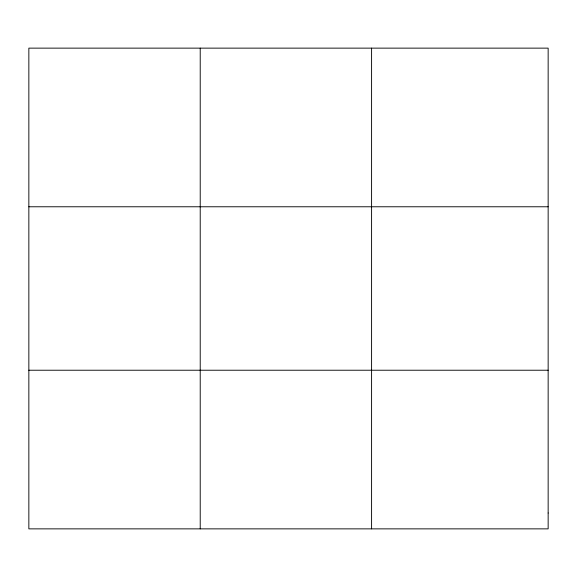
<?xml version="1.0" encoding="UTF-8"?>
<svg xmlns="http://www.w3.org/2000/svg" width="577" height="577" viewBox="0 0 577 577"><rect width="100%" height="100%" fill="white"/><g stroke="black" fill="none" stroke-linecap="round" stroke-linejoin="round"><path stroke-width="0.87" d="M200.219 48.136L200.219 528.864M371.588 48.136L371.588 528.864M28.85 206.775L548.15 206.775M28.85 370.225L548.15 370.225M548.15 513.003L548.15 528.864L28.85 528.864L28.85 48.136L548.15 48.136L548.15 513.003"/></g></svg>
